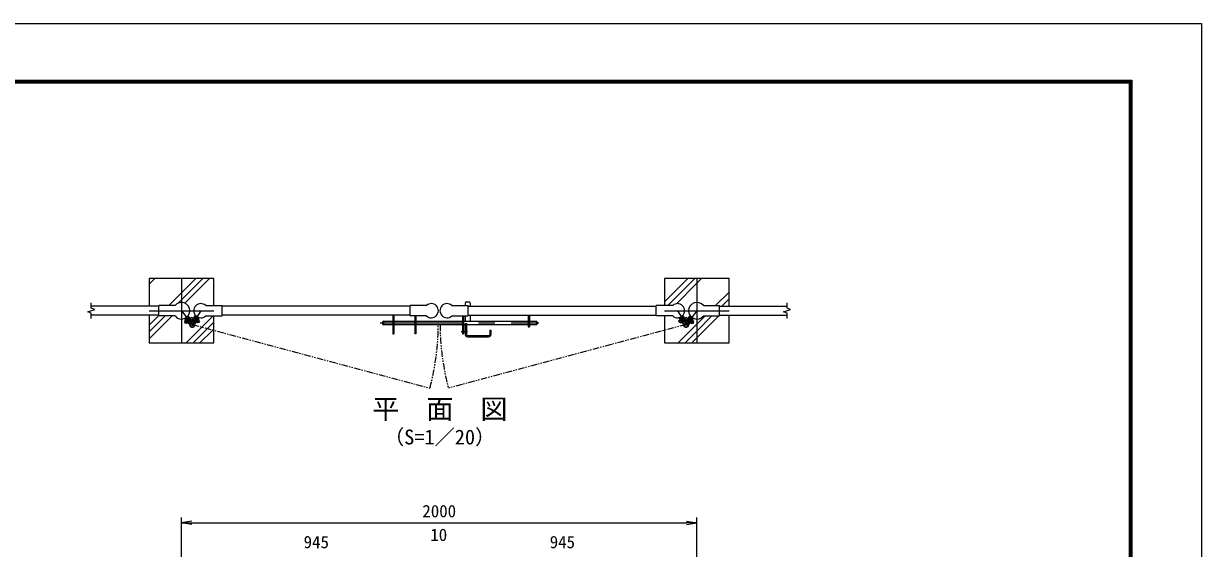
# Model space of a CAD drawing. Units: millimetres, scale not verified. Extents: x -4200 to 4200, y -2970 to 2970.
# Drawn here: x -371 to 4200, y 932 to 2970 of the extents above; entities that cross this region are included whole.
import ezdxf
from ezdxf.enums import TextEntityAlignment as Align

# ---------------------------------------------------------------- set-up
doc = ezdxf.new("R2010")
doc.units = ezdxf.units.MM
doc.header["$LTSCALE"] = 10
doc.linetypes.add('USER1', pattern=[50.8, 31.75, -6.35, 6.35, -6.35])
doc.linetypes.add('USER2', pattern=[5, 2.5, -0.5, 0.5, -0.5, 0.5, -0.5])
for name, color, linetype, lineweight in [('0-0_D-TTL-TXT', 7, 'Continuous', 25), ('0-1_D-BMK', 2, 'USER1', 13), ('0-2_D-STR1', 1, 'Continuous', 25), ('0-3_D-STR3', 3, 'Continuous', 13), ('0-5_D-STR4', 7, 'Continuous', 25), ('0-6_D-DCR-HCH', 7, 'Continuous', 13), ('0-7_D-STR-DIM', 7, 'Continuous', 13), ('0-C_D-TTL', 7, 'Continuous', 25)]:
    doc.layers.add(name, color=color, linetype=linetype, lineweight=lineweight)
doc.layers.add('0-8_0', color=7, linetype='Continuous')
doc.styles.add('ＭＳ ゴシック', font='')
doc.styles.get('ＭＳ ゴシック').set_extended_font_data('MS Gothic')

# ---------------------------------------------------------------- blocks, each defined once
blk = doc.blocks.new('_Open')
at = {"layer": '0-8_0'}
blk.add_line((-10, 1.667), (0, 0), dxfattribs=at)
blk.add_lwpolyline([(-10, -1.667), (0, 0), (-10, 0)], dxfattribs=at)

msp = doc.modelspace()

# ---------------------------------------------------------------- linework, layer by layer
at = {"layer": '0-1_D-BMK'}
for p, q in [((241.99, 1979.85), (241.99, 1729.85)), ((2241.99, 1979.85), (2241.99, 1729.85)), ((116.99, 1854.85), (366.99, 1854.85)), ((241.99, 1854.85), (283.83, 1801.12)), ((282.56, 1829.03), (253.15, 1806.13)), ((282.33, 1828.95), (312.72, 1809.96)), ((317.39, 1854.85), (283.83, 1801.12)), ((2116.99, 1854.85), (2366.99, 1854.85)), ((2166.59, 1854.85), (2200.15, 1801.12)), ((2201.66, 1828.95), (2171.26, 1809.96)), ((2241.99, 1854.85), (2200.15, 1801.12)), ((2201.42, 1829.03), (2230.83, 1806.13)), ((1013.36, 1807.15), (1628.94, 1807.15)), ((1326.96, 1774.65), (1352.11, 1774.65))]:
    msp.add_line(p, q, dxfattribs=at)
at = {"layer": '0-1_D-BMK', "linetype": 'USER2'}
for p, q in [((283.83, 1801.12), (1205.85, 1554.07)), ((2200.15, 1801.12), (1278.14, 1554.07))]:
    msp.add_line(p, q, dxfattribs=at)
for centre, start, end in [((283.83, 1801.12), 345, 359.97183), ((2200.15, 1801.12), 180.02817, 195)]:
    msp.add_arc(centre, 954.67, start, end, dxfattribs=at)
at = {"layer": '0-2_D-STR1'}
for p, q in [((154.49, 1872.35), (-108.01, 1872.35)), ((154.49, 1837.35), (-108.01, 1837.35)), ((1129.09, 1872.35), (399.89, 1872.35)), ((1129.09, 1837.35), (399.89, 1837.35)), ((1354.89, 1872.35), (2084.09, 1872.35)), ((1354.89, 1837.35), (2084.09, 1837.35)), ((2329.49, 1872.35), (2591.99, 1872.35)), ((2329.49, 1837.35), (2591.99, 1837.35))]:
    msp.add_line(p, q, dxfattribs=at)
at = {"layer": '0-3_D-STR3'}
for p, q in [((216.84, 1875.2), (154.49, 1875.2)), ((335.89, 1875.2), (399.89, 1875.2)), ((1193.09, 1875.2), (1129.09, 1875.2)), ((1290.89, 1875.2), (1354.89, 1875.2)), ((1342.89, 1883.65), (1342.89, 1875.2)), ((1347.89, 1888.65), (1356.89, 1888.65)), ((1361.89, 1883.65), (1361.89, 1872.35)), ((2148.09, 1875.2), (2084.09, 1875.2)), ((2267.14, 1875.2), (2329.49, 1875.2)), ((265.3, 1831.43), (258.99, 1826.52)), ((265.3, 1831.43), (266.7, 1831.26)), ((282.24, 1812.94), (266.26, 1833.46)), ((268.24, 1829.29), (266.66, 1828.06)), ((266.7, 1831.26), (280.26, 1813.85)), ((283.08, 1815.59), (267.75, 1835.28)), ((282.25, 1814.26), (296.46, 1837.01)), ((284.2, 1813.04), (298.09, 1835.27)), ((297.76, 1832.86), (286.07, 1814.15)), ((298.13, 1829.68), (288.6, 1814.42)), ((294.38, 1806.68), (308.26, 1828.91)), ((298.13, 1829.68), (296.44, 1830.74)), ((299.14, 1833.18), (297.76, 1832.86)), ((305.92, 1828.94), (299.14, 1833.18)), ((305.92, 1828.94), (306.24, 1827.57)), ((1066.09, 1837.35), (1066.09, 1764.65)), ((1147.09, 1834.5), (1147.09, 1764.65)), ((1336.89, 1834.5), (1336.89, 1764.65)), ((1342.89, 1834.5), (1342.89, 1813.65)), ((1361.89, 1837.35), (1361.89, 1813.65)), ((1587.89, 1837.35), (1587.89, 1792.15)), ((1592.39, 1837.35), (1592.39, 1792.15)), ((2189.61, 1806.68), (2175.72, 1828.91)), ((2178.06, 1828.94), (2177.74, 1827.57)), ((2178.06, 1828.94), (2184.84, 1833.18)), ((2184.84, 1833.18), (2186.22, 1832.86)), ((2185.85, 1829.68), (2187.55, 1830.74)), ((2185.85, 1829.68), (2195.38, 1814.42)), ((2199.78, 1813.04), (2185.9, 1835.27)), ((2186.22, 1832.86), (2197.91, 1814.15)), ((2201.73, 1814.26), (2187.52, 1837.01)), ((2200.9, 1815.59), (2216.23, 1835.28)), ((2201.74, 1812.94), (2217.73, 1833.46)), ((2217.28, 1831.26), (2203.72, 1813.85)), ((2215.74, 1829.29), (2217.32, 1828.06)), ((2218.68, 1831.43), (2217.28, 1831.26)), ((2218.68, 1831.43), (2224.99, 1826.52)), ((260.01, 1818.2), (254.09, 1813.59)), ((260.85, 1804.92), (254.09, 1813.59)), ((270.95, 1804.15), (254.65, 1825.08)), ((272.77, 1805.56), (256.79, 1826.09)), ((258.99, 1826.52), (258.81, 1825.11)), ((258.81, 1825.11), (272.37, 1807.7)), ((261.93, 1824.37), (260.35, 1823.14)), ((266.77, 1809.53), (260.85, 1804.92)), ((262.61, 1820.23), (261.83, 1819.62)), ((269.37, 1811.55), (262.61, 1820.23)), ((266.66, 1828.06), (277.72, 1813.85)), ((269.37, 1811.55), (268.58, 1810.94)), ((272.77, 1805.56), (270.95, 1804.15)), ((279.3, 1815.08), (277.72, 1813.85)), ((282.24, 1812.94), (283.18, 1813.67)), ((284.2, 1813.04), (282.25, 1814.26)), ((288.6, 1814.42), (286.9, 1815.48)), ((295.38, 1810.18), (293.69, 1811.24)), ((294.38, 1806.68), (296.33, 1805.46)), ((306.24, 1827.57), (294.55, 1808.85)), ((296.3, 1805.42), (310.54, 1828.22)), ((297.21, 1813.11), (303.04, 1822.44)), ((298.06, 1812.58), (297.21, 1813.11)), ((306.37, 1807.39), (300.01, 1811.36)), ((303.89, 1821.91), (303.04, 1822.44)), ((312.2, 1816.72), (305.84, 1820.69)), ((306.37, 1807.39), (312.2, 1816.72)), ((1022.39, 1810.65), (1022.39, 1803.65)), ((1025.39, 1813.65), (1061.59, 1813.65)), ((1025.39, 1813.65), (1025.39, 1800.65)), ((1025.39, 1800.65), (1061.59, 1800.65)), ((1066.09, 1813.65), (1147.09, 1813.65)), ((1066.09, 1800.65), (1147.09, 1800.65)), ((1151.59, 1813.65), (1332.39, 1813.65)), ((1151.59, 1800.65), (1332.39, 1800.65)), ((1336.89, 1813.65), (1587.89, 1813.65)), ((1336.89, 1800.65), (1342.89, 1800.65)), ((1342.89, 1805.65), (1342.89, 1762.65)), ((1342.89, 1805.65), (1347.39, 1805.65)), ((1347.39, 1805.65), (1347.39, 1762.65)), ((1347.39, 1800.65), (1587.89, 1800.65)), ((1592.39, 1813.65), (1587.89, 1813.65)), ((1592.39, 1800.65), (1587.89, 1800.65)), ((1587.89, 1792.15), (1592.39, 1792.15)), ((1592.39, 1813.65), (1619.39, 1813.65)), ((1592.39, 1800.65), (1619.39, 1800.65)), ((1619.39, 1813.65), (1619.39, 1800.65)), ((1622.39, 1810.65), (1622.39, 1803.65)), ((2187.68, 1805.42), (2173.44, 1828.22)), ((2177.61, 1807.39), (2183.97, 1811.36)), ((2177.74, 1827.57), (2189.43, 1808.85)), ((2179.06, 1825.45), (2180.76, 1826.51)), ((2180.09, 1821.91), (2180.94, 1822.44)), ((2180.76, 1826.51), (2190.3, 1811.24)), ((2186.77, 1813.11), (2180.94, 1822.44)), ((2185.92, 1812.58), (2186.77, 1813.11)), ((2189.61, 1806.68), (2187.65, 1805.46)), ((2188.6, 1810.18), (2190.3, 1811.24)), ((2195.38, 1814.42), (2197.08, 1815.48)), ((2199.78, 1813.04), (2201.73, 1814.26)), ((2201.74, 1812.94), (2200.8, 1813.67)), ((2204.68, 1815.08), (2206.26, 1813.85)), ((2217.32, 1828.06), (2206.26, 1813.85)), ((2222.06, 1824.37), (2211, 1810.17)), ((2211, 1810.17), (2212.57, 1808.94)), ((2211.21, 1805.56), (2227.19, 1826.09)), ((2211.21, 1805.56), (2213.03, 1804.15)), ((2225.17, 1825.11), (2211.61, 1807.7)), ((2213.03, 1804.15), (2229.33, 1825.08)), ((2214.61, 1811.55), (2221.37, 1820.23)), ((2214.61, 1811.55), (2215.4, 1810.94)), ((2217.21, 1809.53), (2223.13, 1804.92)), ((2221.37, 1820.23), (2222.16, 1819.62)), ((2222.06, 1824.37), (2223.63, 1823.14)), ((2223.13, 1804.92), (2229.89, 1813.59)), ((2223.97, 1818.2), (2229.89, 1813.59)), ((2224.99, 1826.52), (2225.17, 1825.11)), ((1351.89, 1758.15), (1433.89, 1758.15)), ((1351.89, 1753.65), (1433.89, 1753.65)), ((1438.39, 1778.65), (1438.39, 1762.65)), ((1438.39, 1778.65), (1442.89, 1778.65)), ((1442.89, 1778.65), (1442.89, 1762.65))]:
    msp.add_line(p, q, dxfattribs=at)
for points in [[(216.84, 1834.5), (154.49, 1834.5), (154.49, 1875.2)], [(335.89, 1834.5), (399.89, 1834.5), (399.89, 1875.2)], [(1193.09, 1834.5), (1129.09, 1834.5), (1129.09, 1875.2)], [(1290.89, 1834.5), (1354.89, 1834.5), (1354.89, 1875.2)], [(2148.09, 1834.5), (2084.09, 1834.5), (2084.09, 1875.2)], [(2267.14, 1834.5), (2329.49, 1834.5), (2329.49, 1875.2)], [(1061.59, 1837.35), (1061.59, 1764.65), (1066.09, 1764.65)], [(1151.59, 1834.5), (1151.59, 1764.65), (1147.09, 1764.65)], [(1332.39, 1834.5), (1332.39, 1764.65), (1336.89, 1764.65)], [(261.93, 1824.37), (272.99, 1810.17), (271.41, 1808.94)], [(304.92, 1825.45), (303.22, 1826.51), (293.69, 1811.24)], [(2177.61, 1807.39), (2171.78, 1816.72), (2178.14, 1820.69)]]:
    msp.add_lwpolyline(points, dxfattribs=at)
for centre in [(283.83, 1801.12), (2200.15, 1801.12)]:
    msp.add_circle(centre, 6.3, dxfattribs=at)
for centre, radius, start, end in [((241.99, 1854.85), 32.35, 218.9806, 141.0194), ((317.39, 1854.85), 27.5, 47.73142, 312.26858), ((1211.59, 1854.85), 27.5, 227.73142, 132.26858), ((1272.39, 1854.85), 27.5, 47.73142, 312.26858), ((1347.89, 1883.65), 5, 90, 180), ((1356.89, 1883.65), 5, 0, 90), ((2166.59, 1854.85), 27.5, 227.73142, 132.26858), ((2241.99, 1854.85), 32.35, 38.9806, 321.0194), ((268.43, 1804.63), 5, 347.17344, 37.90819), ((283.83, 1801.12), 10.8, 97.27686, 18.74636), ((284.21, 1816.92), 5, 217.90819, 259.49832), ((281.83, 1816.8), 5, 277.27686, 328.01161), ((298.79, 1806.2), 5, 148.01161, 198.74636), ((1025.39, 1810.65), 3, 90, 180), ((1025.39, 1803.65), 3, 180, 270), ((1619.39, 1810.65), 3, 0, 90), ((1619.39, 1803.65), 3, 270, 0), ((2200.15, 1801.12), 10.8, 161.25364, 82.72314), ((2185.19, 1806.2), 5, 341.25364, 31.98839), ((2202.15, 1816.8), 5, 211.98839, 262.72314), ((2199.78, 1816.92), 5, 280.50168, 322.09181), ((2215.56, 1804.63), 5, 142.09181, 192.82656), ((1351.89, 1762.65), 9, 180, 270), ((1351.89, 1762.65), 4.5, 180, 270), ((1433.89, 1762.65), 4.5, 270, 0), ((1433.89, 1762.65), 9, 270, 0)]:
    msp.add_arc(centre, radius, start, end, dxfattribs=at)
at = {"layer": '0-5_D-STR4'}
for p, q in [((116.99, 1979.85), (116.99, 1872.35)), ((366.99, 1979.85), (116.99, 1979.85)), ((366.99, 1875.2), (366.99, 1979.85)), ((2116.99, 1979.85), (2116.99, 1875.2)), ((2366.99, 1979.85), (2116.99, 1979.85)), ((2366.99, 1872.35), (2366.99, 1979.85)), ((116.99, 1837.35), (116.99, 1729.85)), ((2116.99, 1834.5), (2116.99, 1729.85))]:
    msp.add_line(p, q, dxfattribs=at)
for points in [[(116.99, 1729.85), (366.99, 1729.85), (366.99, 1834.5)], [(2116.99, 1729.85), (2366.99, 1729.85), (2366.99, 1837.35)]]:
    msp.add_lwpolyline(points, dxfattribs=at)
at = {"layer": '0-6_D-DCR-HCH'}
for p, q in [((116.99, 1957.86), (138.99, 1979.85)), ((255.44, 1884.17), (351.12, 1979.85)), ((2116.99, 1889.57), (2207.27, 1979.85)), ((2129.14, 1875.2), (2233.79, 1979.85)), ((2314.76, 1875.2), (2366.99, 1927.44)), ((2338.42, 1872.35), (2366.99, 1900.92)), ((2364.94, 1872.35), (2366.99, 1874.41)), ((116.99, 1798.76), (154.49, 1836.26)), ((116.99, 1745.73), (205.77, 1834.5)), ((116.99, 1772.24), (179.25, 1834.5)), ((2329.49, 1836.91), (2329.94, 1837.35))]:
    msp.add_line(p, q, dxfattribs=at)
for points in [[(193.44, 1875.2), (241.99, 1923.76), (298.09, 1979.85)], [(229.2, 1884.45), (241.99, 1897.24), (324.6, 1979.85)], [(2162.47, 1882.02), (2241.99, 1961.54), (2260.31, 1979.85)], [(260.22, 1729.85), (321.42, 1791.05), (364.87, 1834.5)], [(2169.41, 1729.85), (2241.99, 1802.44), (2274.06, 1834.5)], [(2195.92, 1729.85), (2241.99, 1775.92), (2300.57, 1834.5)], [(2222.44, 1729.85), (2241.99, 1749.41), (2327.09, 1834.5)], [(286.73, 1729.85), (342.33, 1785.45), (366.99, 1810.11)], [(313.25, 1729.85), (363.24, 1779.85), (366.99, 1783.59)]]:
    msp.add_lwpolyline(points, dxfattribs=at)
at = {"layer": '0-7_D-STR-DIM'}
for p, q in [((-108.01, 1864.47), (-108.01, 1884.85)), ((2591.99, 1864.47), (2591.99, 1884.85)), ((-121.22, 1850.04), (-94.79, 1859.66)), ((-108.01, 1845.23), (-121.22, 1850.04)), ((-94.79, 1859.66), (-108.01, 1864.47)), ((-108.01, 1824.85), (-108.01, 1845.23)), ((2578.78, 1850.04), (2605.21, 1859.66)), ((2591.99, 1845.23), (2578.78, 1850.04)), ((2605.21, 1859.66), (2591.99, 1864.47)), ((2591.99, 1824.85), (2591.99, 1845.23)), ((241.99, 716.61), (241.99, 1051.37)), ((2241.99, 716.61), (2241.99, 1051.37)), ((281.99, 1031.37), (2201.99, 1031.37))]:
    msp.add_line(p, q, dxfattribs=at)
at = {"layer": '0-C_D-TTL', "color": 2}
msp.add_lwpolyline([(-4200, 2970), (4200, 2970), (4200, -2970), (-4200, -2970)], close=True, dxfattribs=at)
at = {"layer": '0-C_D-TTL'}
for points in [[(-3930, 2750), (3930, 2750), (3930, -2750), (-3930, -2750)], [(-3927.5, 2747.5), (3927.5, 2747.5), (3927.5, -2747.5), (-3927.5, -2747.5)], [(-3925, 2745), (3925, 2745), (3925, -2745), (-3925, -2745)], [(-3922.5, 2742.5), (3922.5, 2742.5), (3922.5, -2742.5), (-3922.5, -2742.5)], [(-3920, 2740), (3920, 2740), (3920, -2740), (-3920, -2740)]]:
    msp.add_lwpolyline(points, close=True, dxfattribs=at)

# ---------------------------------------------------------------- block references
at = {"layer": '0-7_D-STR-DIM', "xscale": 4, "yscale": 4, "rotation": 180}
msp.add_blockref('_Open', (241.99, 1031.37), dxfattribs=at)
at = {"layer": '0-7_D-STR-DIM', "xscale": 4, "yscale": 4}
msp.add_blockref('_Open', (2241.99, 1031.37), dxfattribs=at)

# ---------------------------------------------------------------- texts
at = {"layer": '0-0_D-TTL-TXT', "style": 'ＭＳ ゴシック'}
for s, height, p in [('平\u3000面\u3000図', 76.98, (982.09, 1411.33)), ('（S=1／20）', 57.7, (1027.57, 1318.13))]:
    msp.add_text(s, height=height, dxfattribs=at).set_placement(p, align=Align.BOTTOM_LEFT)
at = {"layer": '0-7_D-STR-DIM', "style": 'ＭＳ ゴシック'}
for s, p in [('2000', (1176.74, 1038.12)), ('10', (1207.59, 946.12)), ('945', (716.02, 918.12)), ('945', (1671.02, 918.12))]:
    msp.add_text(s, height=48.09, dxfattribs=at).set_placement(p, align=Align.BOTTOM_LEFT)

doc.saveas('drawing.dxf')
